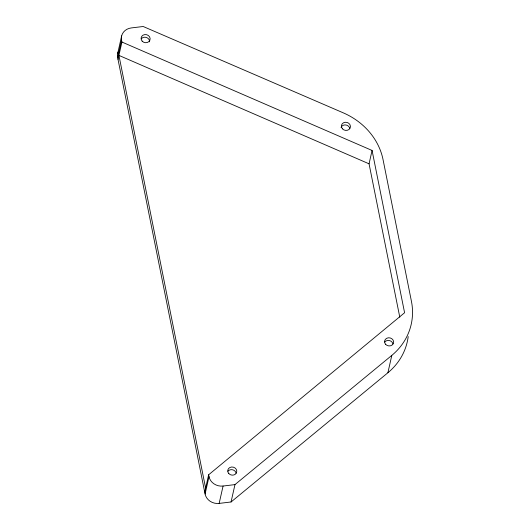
<?xml version="1.0" encoding="UTF-8"?>
<svg xmlns="http://www.w3.org/2000/svg" width="530" height="530" viewBox="0 0 530 530"><rect width="100%" height="100%" fill="white"/><g stroke="black" fill="none" stroke-linecap="round" stroke-linejoin="round"><path stroke-width="0.79" d="M117.726 53.298L121.635 35.927M117.647 57.551L121.562 40.181A12.15 10.845 12.7 0 1 131.288 27.931L143.186 26.5L343.215 112.817A67.992 60.692 12.7 0 1 383.058 159.676L411.446 301.378A67.992 60.692 12.7 0 1 391.809 355.385L387.894 372.756L231.053 501.976L219.155 503.407A12.15 10.845 12.7 0 1 205.09 494.02L117.647 57.551A12.15 10.845 12.7 0 1 118.157 51.947M118.018 59.406L121.933 42.036L121.562 40.181M204.719 492.158L208.635 474.787L404.589 312.74L372.073 150.46L121.933 42.036M205.09 494.02L209.006 476.649L208.635 474.787M219.155 503.407L223.07 486.036A12.15 10.845 12.7 0 1 209.006 476.649M231.053 501.976L234.969 484.606L391.809 355.385M399.786 317.178L369.059 163.816L372.073 150.46M223.07 486.036L234.969 484.606M369.059 163.816L118.925 55.398L205.627 488.15M408.199 336.577A67.992 60.692 12.7 0 1 387.894 372.756M141.285 38.822A4.558 4.068 12.7 0 1 146.545 37.524A4.558 4.068 12.7 0 1 149.533 41.843M227.927 471.263A4.558 4.068 12.7 0 1 232.61 469.799A4.558 4.068 12.7 0 1 236.115 473.217M384.767 342.042A4.558 4.068 12.7 0 1 389.457 340.578A4.558 4.068 12.7 0 1 392.962 343.996M341.048 127.452A4.558 4.068 12.7 0 1 345.692 124.961A4.558 4.068 12.7 0 1 349.78 128.479M142.159 41.128A4.558 4.068 12.7 0 0 149.884 40.2A4.558 4.068 12.7 0 0 144.803 34.583A4.558 4.068 12.7 0 0 142.159 41.128M228.801 473.575A4.558 4.068 12.7 0 0 236.526 472.647A4.558 4.068 12.7 0 0 231.444 467.023A4.558 4.068 12.7 0 0 228.801 473.575M385.641 344.354A4.558 4.068 12.7 0 0 393.373 343.42A4.558 4.068 12.7 0 0 388.291 337.802A4.558 4.068 12.7 0 0 385.641 344.354M342.466 128.836A4.558 4.068 12.7 0 0 350.191 127.909A4.558 4.068 12.7 0 0 345.109 122.284A4.558 4.068 12.7 0 0 342.466 128.836"/></g></svg>
